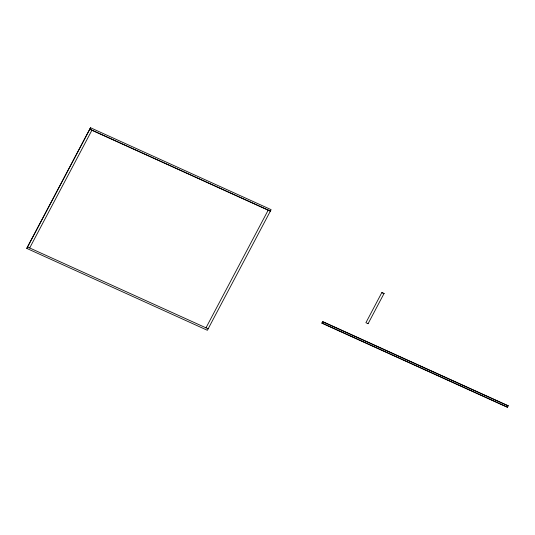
<?xml version="1.0" encoding="UTF-8"?>
<svg xmlns="http://www.w3.org/2000/svg" width="535" height="535" viewBox="0 0 535 535"><rect width="100%" height="100%" fill="white"/><g stroke="black" fill="none" stroke-linecap="round" stroke-linejoin="round"><path stroke-width="0.8" d="M26.763 248.394L90.522 127.758L271.131 209.666L207.366 330.296L26.763 248.394L90.522 127.758M27.512 246.976L208.148 328.818M29.686 247.959L91.913 130.219M205.968 327.868L268.195 210.128M321.963 323.16L322.752 321.642L508.21 405.824L322.712 321.742L321.963 323.16L507.461 407.242L508.25 405.724M381.856 292.545L384.01 293.561L381.856 292.545L365.913 322.705L368.08 323.688M507.461 407.242L322.003 323.06M368.067 323.722L384.023 293.528M89.76 129.209L270.362 211.111L89.76 129.209"/></g></svg>
